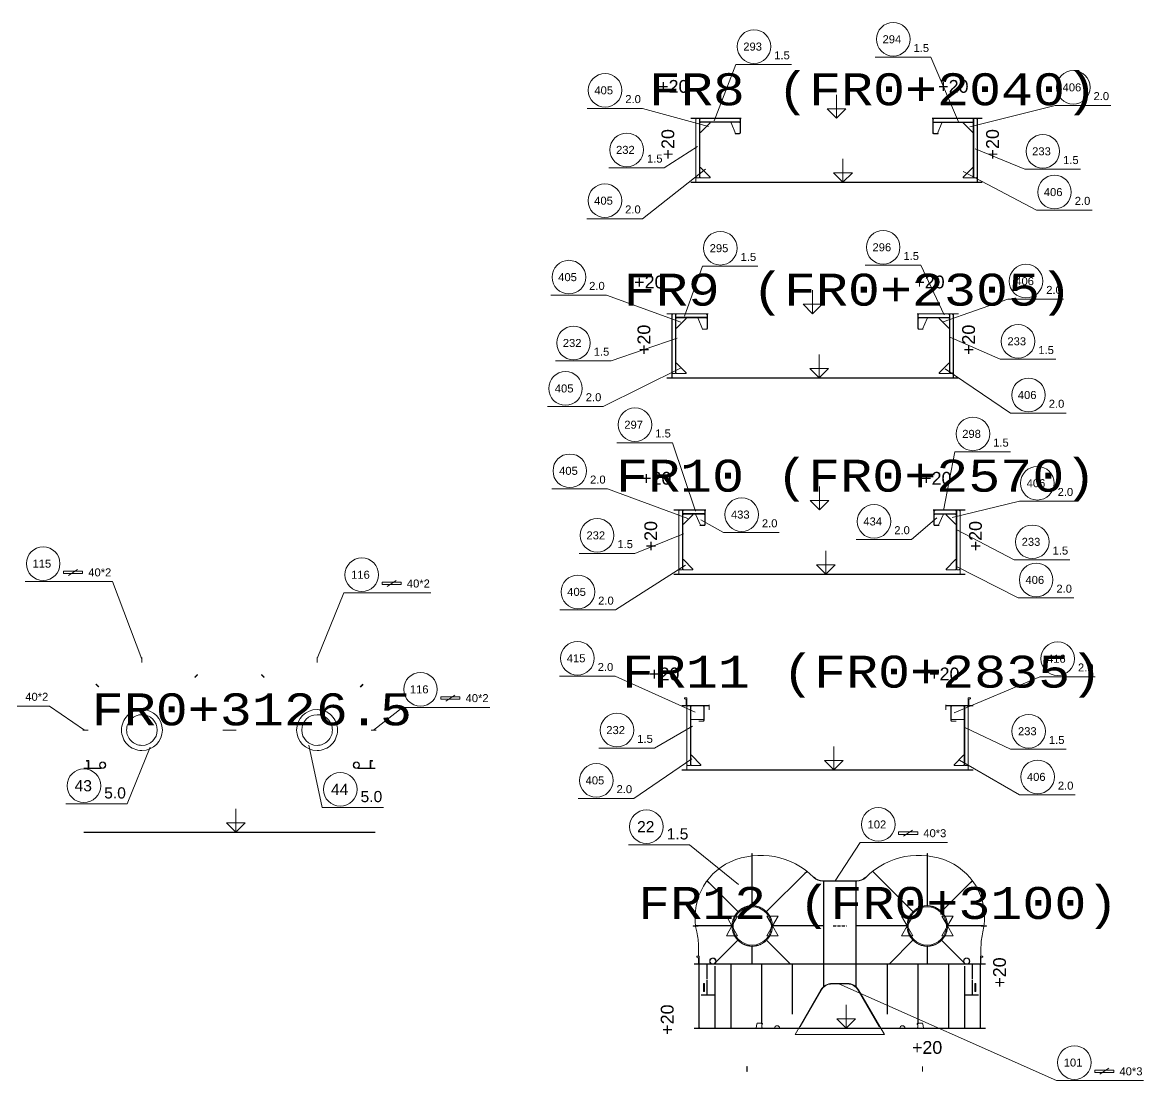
# Model space of a CAD drawing. Header units: inches. Extents: x -13175 to 44880, y -10439 to 22675.
# Drawn here: x 6641 to 15413, y -2527 to 5748 of the extents above; entities that cross this region are included whole.
import ezdxf

# ---------------------------------------------------------------- set-up
doc = ezdxf.new("R2010")
doc.units = ezdxf.units.IN
doc.header["$MEASUREMENT"] = 0
doc.linetypes.add('Dashed_dotted', pattern=[34, 24, -5, 0, -5])
doc.linetypes.add('Short_dashed', pattern=[5, 3.75, -1.25])
doc.layers.get('0').update_dxf_attribs({"linetype": 'CONTINUOUS'})
doc.styles.add('Style_ARIAL', font='ARIAL')
doc.styles.add('Style_Courier_New', font='Courier New')

msp = doc.modelspace()

# ---------------------------------------------------------------- linework, layer by layer
at = {"color": 6, "lineweight": 0}
for p, q in [((13010.79198, 5182.98735), (13010.79198, 5000.01273)), ((13010.79198, 5000.01273), (12937.89464, 5073.39835)), ((13084.1776, 5073.39816), (12937.89464, 5073.39835)), ((13084.1776, 5073.39816), (13010.79198, 5000.01273)), ((13060.79198, 4680.98731), (13060.79198, 4498.01268)), ((13060.79198, 4498.01268), (12987.89464, 4571.3983)), ((13134.1776, 4571.39811), (12987.89464, 4571.3983)), ((13134.1776, 4571.39811), (13060.79198, 4498.01268)), ((12823.44609, 3653.19304), (12823.44609, 3470.21842)), ((12823.44609, 3470.21842), (12750.54876, 3543.60404)), ((12896.83171, 3543.60404), (12750.54876, 3543.60404)), ((12896.83171, 3543.60404), (12823.44609, 3470.21842)), ((12873.44609, 3151.193), (12873.44609, 2968.21837)), ((12873.44609, 2968.21837), (12800.54876, 3041.60399)), ((12946.83171, 3041.60399), (12800.54876, 3041.60399)), ((12946.83171, 3041.60399), (12873.44609, 2968.21837)), ((12877.12651, 2118.02688), (12877.12651, 1935.05225)), ((12877.12651, 1935.05225), (12804.22918, 2008.43787)), ((12950.51213, 2008.43787), (12804.22918, 2008.43787)), ((12950.51213, 2008.43787), (12877.12651, 1935.05225)), ((12927.12651, 1616.02683), (12927.12651, 1433.0522)), ((12927.12651, 1433.0522), (12854.22918, 1506.43782)), ((13000.51213, 1506.43782), (12854.22918, 1506.43782)), ((13000.51213, 1506.43782), (12927.12651, 1433.0522)), ((12989.71349, 85.75339), (12989.71349, -97.22085)), ((12989.71349, -97.22085), (12916.81615, -23.83523)), ((13063.09911, -23.83523), (12916.81615, -23.83523)), ((13063.09911, -23.83523), (12989.71349, -97.22085)), ((8311.5122, -402.94595), (8311.5122, -585.92019)), ((8311.5122, -585.92019), (8238.61486, -512.53457)), ((8384.89782, -512.53457), (8238.61486, -512.53457)), ((8384.89782, -512.53457), (8311.5122, -585.92019)), ((12192.70726, -1318.33978), (12148.6765, -1242.01837)), ((12148.6765, -1242.01837), (12236.73955, -1242.01837)), ((12236.73955, -1242.01837), (12192.70726, -1318.33978)), ((12552.73687, -1242.01837), (12464.67382, -1242.01837)), ((12464.67382, -1242.01837), (12508.7061, -1318.33978)), ((12508.7061, -1318.33978), (12552.73687, -1242.01837)), ((13562.70696, -1318.33978), (13518.6762, -1242.01837)), ((13518.6762, -1242.01837), (13606.73925, -1242.01837)), ((13606.73925, -1242.01837), (13562.70696, -1318.33978)), ((13922.73656, -1242.01837), (13834.67351, -1242.01837)), ((13834.67351, -1242.01837), (13878.7058, -1318.33978)), ((13878.7058, -1318.33978), (13922.73656, -1242.01837)), ((12192.70726, -1318.33978), (12148.6765, -1394.66119)), ((12148.6765, -1394.66119), (12236.73803, -1394.66119)), ((12236.73803, -1394.66119), (12192.70726, -1318.33978)), ((12464.67382, -1394.66119), (12508.7061, -1318.33978)), ((12552.73687, -1394.66119), (12464.67382, -1394.66119)), ((12508.7061, -1318.33978), (12552.73687, -1394.66119)), ((13562.70696, -1318.33978), (13518.6762, -1394.66119)), ((13518.6762, -1394.66119), (13606.73772, -1394.66119)), ((13606.73772, -1394.66119), (13562.70696, -1318.33978)), ((13834.67351, -1394.66119), (13878.7058, -1318.33978)), ((13922.73656, -1394.66119), (13834.67351, -1394.66119)), ((13878.7058, -1318.33978), (13922.73656, -1394.66119)), ((13085.70653, -1935.36554), (13085.70653, -2118.33978)), ((13085.70653, -2118.33978), (13012.80919, -2044.95416)), ((13159.09215, -2044.95416), (13012.80919, -2044.95416)), ((13159.09215, -2044.95416), (13085.70653, -2118.33978))]:
    msp.add_line(p, q, dxfattribs=at)
at = {"color": 3, "lineweight": 0}
for p, q in [((12263.46532, 5000.01273), (11870.79259, 5000.01273)), ((14150.79137, 5000.01273), (13758.11864, 5000.01273)), ((12263.46532, 4998.01268), (11870.79259, 4998.01268)), ((11909.29204, 4498.01268), (11909.29204, 4998.01268)), ((11910.79198, 4998.01268), (11936.29247, 4998.01268)), ((11910.79198, 4533.01272), (11910.79198, 4998.01268)), ((11910.79198, 4498.01268), (11910.79198, 4998.01268)), ((11940.79229, 4998.01268), (12255.71538, 4998.01268)), ((11940.79229, 4972.51258), (11940.79229, 4998.01268)), ((12255.71538, 4998.01268), (12255.71538, 4972.51258)), ((12256.21434, 4883.93969), (12256.21434, 4998.01268)), ((12258.28496, 4883.93969), (12258.28496, 4998.01268)), ((14150.79137, 4998.01268), (13758.11864, 4998.01268)), ((13763.299, 4883.93969), (13763.299, 4998.01268)), ((13765.36962, 4883.93969), (13765.36962, 4998.01268)), ((14080.79168, 4998.01268), (13765.87011, 4998.01268)), ((13765.87011, 4998.01268), (13765.87011, 4972.51258)), ((14080.79168, 4972.51258), (14080.79168, 4998.01268)), ((14110.79198, 4998.01268), (14085.29302, 4998.01268)), ((14110.79198, 4533.01272), (14110.79198, 4998.01268)), ((14110.79198, 4498.01268), (14110.79198, 4998.01268)), ((14112.29192, 4498.01268), (14112.29192, 4998.01268)), ((14150.79137, 4498.01268), (11870.79259, 4498.01268)), ((14150.79137, 4496.01264), (11870.79259, 4496.01264)), ((11936.29247, 4533.01272), (11910.79198, 4533.01272)), ((14085.29302, 4533.01272), (14110.79198, 4533.01272)), ((12005.11266, 3470.21842), (11683.4467, 3470.21842)), ((12005.11266, 3468.21837), (11683.4467, 3468.21837)), ((11721.94616, 2968.21837), (11721.94616, 3468.21837)), ((11723.44609, 3468.21837), (11748.94658, 3468.21837)), ((11723.44609, 3003.2186), (11723.44609, 3468.21837)), ((11723.44609, 2968.21837), (11723.44609, 3468.21837)), ((11753.4464, 3468.21837), (11997.36272, 3468.21837)), ((11753.4464, 3442.71865), (11753.4464, 3468.21837)), ((11997.36272, 3468.21837), (11997.36272, 3442.71865)), ((11997.86168, 3354.14557), (11997.86168, 3468.21837)), ((11999.9323, 3354.14557), (11999.9323, 3468.21837)), ((13963.44548, 3470.21842), (13641.77953, 3470.21842)), ((13963.44548, 3468.21837), (13641.77953, 3468.21837)), ((13646.95989, 3354.14557), (13646.95989, 3468.21837)), ((13649.03051, 3354.14557), (13649.03051, 3468.21837)), ((13893.44731, 3468.21837), (13649.53099, 3468.21837)), ((13649.53099, 3468.21837), (13649.53099, 3442.71865)), ((13893.44731, 3442.71865), (13893.44731, 3468.21837)), ((13923.44609, 3468.21837), (13897.94713, 3468.21837)), ((13923.44609, 3003.2186), (13923.44609, 3468.21837)), ((13923.44609, 2968.21837), (13923.44609, 3468.21837)), ((13924.94603, 2968.21837), (13924.94603, 3468.21837)), ((11748.94658, 3003.2186), (11723.44609, 3003.2186)), ((13897.94713, 3003.2186), (13923.44609, 3003.2186)), ((13963.44548, 2968.21837), (11683.4467, 2968.21837)), ((13963.44548, 2966.21833), (11683.4467, 2966.21833)), ((11987.7863, 1935.05225), (11737.12712, 1935.05225)), ((11987.7863, 1933.0522), (11737.12712, 1933.0522)), ((11775.62657, 1433.0522), (11775.62657, 1933.05182)), ((11777.12651, 1933.05182), (11802.627, 1933.05182)), ((11777.12651, 1468.05205), (11777.12651, 1933.05182)), ((11777.12651, 1433.0522), (11777.12651, 1933.05182)), ((11807.12682, 1933.05182), (11980.03484, 1933.05182)), ((11807.12682, 1907.5521), (11807.12682, 1933.05182)), ((11980.03484, 1933.05182), (11980.03484, 1907.5521)), ((11980.53533, 1818.97902), (11980.53533, 1933.05182)), ((11982.60595, 1818.97902), (11982.60595, 1933.05182)), ((14017.1259, 1935.05225), (13766.46672, 1935.05225)), ((14017.1259, 1933.0522), (13766.46672, 1933.0522)), ((13771.64708, 1818.97902), (13771.64708, 1933.05182)), ((13773.7177, 1818.97902), (13773.7177, 1933.05182)), ((13947.12621, 1933.05182), (13774.21819, 1933.05182)), ((13774.21819, 1933.05182), (13774.21819, 1907.5521)), ((13947.12621, 1907.5521), (13947.12621, 1933.05182)), ((13977.12651, 1933.05182), (13951.62603, 1933.05182)), ((13977.12651, 1468.05205), (13977.12651, 1933.05182)), ((13977.12651, 1433.0522), (13977.12651, 1933.05182)), ((13978.62645, 1433.0522), (13978.62645, 1933.05182)), ((14017.1259, 1433.0522), (11737.12712, 1433.0522)), ((14017.1259, 1431.05216), (11737.12712, 1431.05216)), ((11802.627, 1468.05205), (11777.12651, 1468.05205)), ((13951.62603, 1468.05205), (13977.12651, 1468.05205)), ((8010.4746, 648.04435), (7989.51055, 627.07953)), ((8011.88909, 646.62986), (7990.92504, 625.66581)), ((8511.1353, 646.62986), (8532.09935, 625.66581)), ((8512.54827, 648.04435), (8533.51384, 627.07953)), ((7236.79601, 550.96564), (7215.75872, 572.00217)), ((7238.2105, 552.38013), (7217.17321, 573.41666)), ((9284.81389, 552.38013), (9305.85118, 573.41666)), ((9286.93486, 550.2584), (9307.97216, 571.29493)), ((12012.80004, 405.77903), (11799.7141, 405.77903)), ((12012.80004, 402.77915), (11799.7141, 402.77915)), ((11838.21355, -97.22085), (11838.21355, 402.77915)), ((11839.71349, 402.77915), (11865.21398, 402.77915)), ((11839.71349, -62.221), (11839.71349, 402.77915)), ((11839.71349, -97.22085), (11839.71349, 402.77915)), ((11972.11553, 288.70597), (11972.11553, 402.77915)), ((11974.18615, 288.70597), (11974.18615, 402.77915)), ((14079.71288, 405.77903), (13866.62694, 405.77903)), ((14079.71288, 402.77915), (13866.62694, 402.77915)), ((13905.24236, 288.70597), (13905.24236, 402.77915)), ((13907.31298, 288.70597), (13907.31298, 402.77915)), ((14039.71349, 402.77915), (14014.21453, 402.77915)), ((14039.71349, -62.221), (14039.71349, 402.77915)), ((14039.71349, -97.22085), (14039.71349, 402.77915)), ((14041.21343, -97.22085), (14041.21343, 402.77915)), ((8313.51262, 214.07981), (8209.51177, 214.07981)), ((8313.51262, 212.08014), (8209.51177, 212.08014)), ((7258.51232, -82.92031), (7121.51281, -82.92031)), ((7258.51232, -85.92019), (7121.51281, -85.92019)), ((9264.51207, -82.92031), (9401.51158, -82.92031)), ((9264.51207, -85.92019), (9401.51158, -85.92019)), ((11865.21398, -62.221), (11839.71349, -62.221)), ((14014.21453, -62.221), (14039.71349, -62.221)), ((14079.71288, -97.22085), (11799.7141, -97.22085)), ((14079.71288, -99.22052), (11799.7141, -99.22052)), ((9401.51158, -585.92019), (7121.51281, -585.92019)), ((9401.51158, -587.91986), (7121.51281, -587.91986)), ((11934.20659, -2118.33978), (11934.20659, -1618.33978)), ((11935.70653, -2118.33978), (11935.70653, -1618.33978)), ((14135.70653, -2118.33978), (14135.70653, -1618.33978)), ((14137.20647, -2118.33978), (14137.20647, -1618.33978)), ((14175.70592, -2118.33978), (11895.70714, -2118.33978)), ((14175.70592, -2120.33944), (11895.70714, -2120.33944)), ((14135.70653, -2118.33978), (11935.70653, -2118.33978))]:
    msp.add_line(p, q, dxfattribs=at)
at = {"color": 3, "linetype": 'Short_dashed', "lineweight": 25}
for p, q in [((11939.34728, 4994.95787), (11939.34728, 4536.06734)), ((12252.66057, 4969.45796), (11943.84709, 4969.45796)), ((13768.92491, 4969.45796), (14077.73687, 4969.45796)), ((14082.23821, 4994.95787), (14082.23821, 4536.06734)), ((11752.00139, 3465.16356), (11752.00139, 3006.27341)), ((11994.30791, 3439.66384), (11756.50121, 3439.66384)), ((13652.5858, 3439.66384), (13890.39251, 3439.66384)), ((13894.89232, 3465.16356), (13894.89232, 3006.27341)), ((11805.68181, 1929.9974), (11805.68181, 1471.10686)), ((13948.57122, 1929.9974), (13948.57122, 1471.10686)), ((11976.98003, 1904.49729), (11810.18163, 1904.49729)), ((13777.273, 1904.49729), (13944.0714, 1904.49729)), ((11868.26879, 399.72434), (11868.26879, -59.16619)), ((14011.15972, 399.72434), (14011.15972, -59.16619))]:
    msp.add_line(p, q, dxfattribs=at)
at = {"color": 1, "lineweight": 0}
for p, q in [((7112.66118, 1456.69532), (6962.36669, 1456.69532)), ((6962.36669, 1456.69532), (6962.36669, 1437.90831)), ((6962.36669, 1437.90831), (7112.66118, 1437.90831)), ((7002.28978, 1423.81835), (7072.73961, 1470.78528)), ((7112.66118, 1437.90831), (7112.66118, 1456.69532)), ((9605.27135, 1369.8709), (9454.97686, 1369.8709)), ((9454.97686, 1369.8709), (9454.97686, 1351.0839)), ((9454.97686, 1351.0839), (9605.27135, 1351.0839)), ((9494.89995, 1336.99393), (9565.34978, 1383.96087)), ((9605.27135, 1351.0839), (9605.27135, 1369.8709)), ((10064.60668, 473.42505), (9914.31218, 473.42505)), ((9914.31218, 473.42505), (9914.31218, 454.63843)), ((9914.31218, 454.63843), (10064.60668, 454.63843)), ((9954.23528, 440.54847), (10024.68511, 487.51502)), ((10064.60668, 454.63843), (10064.60668, 473.42505)), ((13645.6812, -583.00271), (13495.38671, -583.00271)), ((13495.38671, -583.00271), (13495.38671, -601.78933)), ((13495.38671, -601.78933), (13645.6812, -601.78933)), ((13535.3098, -615.8793), (13605.75963, -568.91275)), ((13645.6812, -601.78933), (13645.6812, -583.00271)), ((15180.29576, -2445.23187), (15030.00127, -2445.23187)), ((15030.00127, -2445.23187), (15030.00127, -2464.01849)), ((15069.92437, -2478.10845), (15140.37419, -2431.1419)), ((15180.29576, -2464.01849), (15180.29576, -2445.23187)), ((15030.00127, -2464.01849), (15180.29576, -2464.01849))]:
    msp.add_line(p, q, dxfattribs=at)
at = {"color": 3, "lineweight": 25}
for p, q in [((12350.70592, -1163.34024), (12350.70592, -774.93997)), ((13720.70562, -774.93997), (13720.70562, -1163.34024)), ((12774.70494, -894.33999), (12460.30522, -1208.73971)), ((13611.10784, -1208.73971), (13296.70659, -894.33999)), ((12241.10509, -1208.73971), (12001.20488, -968.84027)), ((12910.70653, -1615.3399), (12910.70653, -968.33978)), ((13160.70653, -968.33978), (13160.70653, -1615.3399)), ((14070.20818, -968.84027), (13830.30797, -1208.73971)), ((12195.70562, -1318.33978), (11912.70696, -1318.33978)), ((12909.20659, -1318.33978), (12505.70623, -1318.33978)), ((13565.70684, -1318.33978), (13162.20647, -1318.33978)), ((14158.7061, -1318.33978), (13875.70592, -1318.33978)), ((12241.10509, -1427.93985), (12053.7058, -1615.3399)), ((12350.70592, -1615.3399), (12350.70592, -1473.34008)), ((12647.70452, -1615.3399), (12460.30522, -1427.93985)), ((13611.10784, -1427.93985), (13423.70855, -1615.3399)), ((13720.70714, -1473.34008), (13720.70714, -1615.3399)), ((14017.70726, -1615.3399), (13830.30797, -1427.93985)), ((14175.70592, -1618.33978), (11895.70714, -1618.33978)), ((11935.70653, -2118.33978), (11935.70653, -1618.33978)), ((11999.17089, -1732.33972), (11999.17089, -1618.33978)), ((12060.70653, -2118.33978), (12060.70653, -1633.33993)), ((12185.70653, -2118.33978), (12185.70653, -1618.33978)), ((12425.70592, -2083.33993), (12425.70592, -1618.33978)), ((12665.70684, -2008.33993), (12665.70684, -1618.33978)), ((12910.70653, -1792.34033), (12910.70653, -1618.33978)), ((13160.70653, -1618.33978), (13160.70653, -1792.34033)), ((13405.70623, -1618.33978), (13405.70623, -2008.33993)), ((13645.70562, -1618.33978), (13645.70562, -2083.33993)), ((13885.70653, -1618.33978), (13885.70653, -2118.33978)), ((14010.70653, -1633.33993), (14010.70653, -2118.33978)), ((14072.24065, -1618.33978), (14072.24065, -1732.33972)), ((14135.70653, -2118.33978), (14135.70653, -1618.33978)), ((12059.20659, -1858.33993), (11950.70592, -1858.33993)), ((14120.70562, -1858.33993), (14012.20647, -1858.33993))]:
    msp.add_line(p, q, dxfattribs=at)
at = {"color": 3, "linetype": 'Dashed_dotted', "lineweight": 25}
for p, q in [((12763.70488, -905.34005), (12774.46386, -894.58184)), ((13296.94921, -894.58184), (13307.70665, -905.34005)), ((12001.57415, -969.20953), (12012.40483, -980.04022)), ((14059.00823, -980.04022), (14069.83892, -969.20953)), ((12983.7061, -1318.33978), (13087.70696, -1318.33978)), ((12032.70665, -1618.33978), (11895.70714, -1618.33978)), ((14175.70592, -1618.33978), (14038.70641, -1618.33978))]:
    msp.add_line(p, q, dxfattribs=at)
at = {"color": 2, "lineweight": 25}
for p, q in [((11999.20598, -1858.33993), (11999.20598, -1738.34024)), ((14072.20708, -1738.34024), (14072.20708, -1858.33993))]:
    msp.add_line(p, q, dxfattribs=at)
at = {"color": 2, "lineweight": 0}
for p, q in [((11978.11986, -1767.02905), (11970.2921, -1767.02905)), ((11970.2921, -1767.02905), (11970.2921, -1829.65112)), ((11970.2921, -1829.65112), (11978.11986, -1829.65112)), ((11978.11986, -1829.65112), (11978.11986, -1767.02905)), ((14101.12096, -1767.02905), (14093.2932, -1767.02905)), ((14093.2932, -1767.02905), (14093.2932, -1829.65112)), ((14093.2932, -1829.65112), (14101.12096, -1829.65112)), ((14101.12096, -1829.65112), (14101.12096, -1767.02905))]:
    msp.add_line(p, q, dxfattribs=at)
at = {"color": 1, "lineweight": 0}
for points in [[(13965.97539, 4971.45457), (13748.18669, 5475.80981), (13313.31121, 5475.80981)], [(12054.25054, 4978.69849), (12223.65819, 5418.49666), (12658.53368, 5418.49666)], [(14052.98864, 4931.533), (14721.71727, 5099.59006), (15156.59276, 5099.59006)], [(12008.12169, 4935.51402), (11493.69298, 5076.30477), (11058.81749, 5076.30477)], [(11923.64598, 4777.73814), (11663.22118, 4610.59985), (11228.34569, 4610.59985)], [(14095.95739, 4760.10795), (14483.54436, 4599.40066), (14918.41985, 4599.40066)], [(11985.79808, 4600.22101), (11492.2022, 4213.42482), (11057.32671, 4213.42482)], [(14000.85393, 4583.53686), (14574.84685, 4280.29494), (15009.72234, 4280.29494)], [(11819.91826, 3451.5161), (11960.79961, 3841.64481), (12395.6751, 3841.64481)], [(13853.64476, 3462.35289), (13669.4193, 3848.86947), (13234.54381, 3848.86947)], [(11792.98803, 3403.45855), (11210.61498, 3615.23147), (10775.73949, 3615.23147)], [(13845.01134, 3405.87745), (14351.64128, 3583.98871), (14786.51677, 3583.98871)], [(11762.59709, 3279.68268), (11246.61199, 3100.39954), (10811.7365, 3100.39954)], [(13892.13353, 3288.42826), (14290.05681, 3113.51752), (14724.9323, 3113.51752)], [(11795.28142, 3046.7977), (11184.14403, 2744.61074), (10749.26854, 2744.61074)], [(13860.84386, 3037.7809), (14371.43193, 2693.43238), (14806.30742, 2693.43238)], [(11908.37499, 1926.77054), (11727.75823, 2461.09328), (11292.88274, 2461.09328)], [(13846.23662, 1930.53336), (13936.54424, 2389.59937), (14371.41973, 2389.59937)], [(11847.80675, 1868.22753), (11217.8629, 2100.4972), (10782.98741, 2100.4972)], [(13915.75566, 1876.90558), (14440.69921, 2003.71795), (14875.5747, 2003.71795)], [(11948.91454, 1858.51989), (12127.2379, 1758.36539), (12562.11339, 1758.36539)], [(13795.66136, 1873.17634), (13597.79607, 1704.62432), (13162.92058, 1704.62432)], [(13952.12041, 1778.63593), (14401.47191, 1545.15281), (14836.3474, 1545.15281)], [(11812.83971, 1749.58281), (11431.57903, 1595.53809), (10996.70354, 1595.53809)], [(11830.21032, 1502.2264), (11281.20824, 1153.82171), (10846.33275, 1153.82171)], [(13942.60656, 1495.67504), (14431.32421, 1247.17421), (14866.1997, 1247.17421)], [(7576.51158, 768.01581), (7344.99913, 1374.50309), (6662.95568, 1374.50309)], [(8946.51281, 772.77884), (9155.56584, 1287.67867), (9837.6093, 1287.67867)], [(7576.51158, 742.07969), (7576.51158, 782.07984), (7574.51268, 782.07984), (7574.51268, 742.07969), (7576.51158, 742.07969)], [(8946.51281, 742.07969), (8946.51281, 782.07984), (8948.51171, 782.07984), (8948.51171, 742.07969), (8946.51281, 742.07969)], [(11904.49468, 354.66208), (11277.57054, 634.47471), (10842.69506, 634.47471)], [(13930.47887, 347.57819), (14599.90178, 630.93238), (15034.77727, 630.93238)], [(7126.25829, 212.08014), (6852.27147, 401.75376), (6170.22878, 401.75376)], [(9388.93834, 214.07981), (9614.90117, 391.23359), (10296.94463, 391.23359)], [(12012.80004, 370.77918), (12012.80004, 410.77933), (12014.83098, 410.77933), (12014.83098, 370.77918), (12012.80004, 370.77918)], [(13866.62694, 370.77918), (13866.62694, 410.77933), (13864.596, 410.77933), (13864.596, 370.77918), (13866.62694, 370.77918)], [(7154.51146, 214.07981), (7114.51207, 214.07981), (7114.51207, 212.08014), (7154.51146, 212.08014), (7154.51146, 214.07981)], [(9368.51293, 214.07981), (9408.51232, 214.07981), (9408.51232, 212.08014), (9368.51293, 212.08014), (9368.51293, 214.07981)], [(11884.43242, 245.0933), (11586.88756, 72.68576), (11152.01207, 72.68576)], [(14020.39586, 232.34839), (14372.70757, 63.94629), (14807.58306, 63.94629)], [(8881.38372, 95.09406), (8987.18053, -390.99984), (9465.93877, -390.99984)], [(7640.41539, 80.79734), (7460.27471, -362.40564), (6981.51647, -362.40564)], [(11878.6646, -11.40695), (11424.98723, -320.73159), (10990.11174, -320.73159)], [(13971.76458, -21.71731), (14442.62487, -293.23602), (14877.50035, -293.23602)], [(12243.32372, -994.05923), (11860.89574, -682.78146), (11382.1375, -682.78146)], [(13000.55791, -965.3399), (13195.9757, -665.19418), (13878.01915, -665.19418)], [(12350.70592, -790.3399), (12350.70592, -750.33975), (12348.70702, -750.33975), (12348.70702, -790.3399), (12350.70592, -790.3399)], [(13720.70714, -790.3399), (13720.70714, -750.33975), (13722.70604, -750.33975), (13722.70604, -790.3399), (13720.70714, -790.3399)], [(11928.7058, -1318.33978), (11888.70641, -1318.33978), (11888.70641, -1320.33944), (11928.7058, -1320.33944), (11928.7058, -1318.33978)], [(14142.70726, -1318.33978), (14182.70665, -1318.33978), (14182.70665, -1320.33944), (14142.70726, -1320.33944), (14142.70726, -1318.33978)], [(13029.29479, -1771.33966), (14730.59026, -2527.42334), (15412.63372, -2527.42334)], [(12311.79143, -2456.08392), (12311.79143, -2416.08377), (12309.79253, -2416.08377), (12309.79253, -2456.08392), (12311.79143, -2456.08392)], [(13681.79265, -2456.08392), (13681.79265, -2416.08377), (13683.79155, -2416.08377), (13683.79155, -2456.08392), (13681.79265, -2456.08392)]]:
    msp.add_lwpolyline(points, dxfattribs=at)
at = {"color": 3, "lineweight": 0}
for points in [[(11936.29247, 4998.01268), (11940.84722, 4993.45794), (11940.84722, 4537.56747), (11936.29247, 4533.01272)], [(12255.71538, 4972.51258), (12251.16063, 4967.95783), (11945.34703, 4967.95783), (11940.79229, 4972.51258)], [(13765.87011, 4972.51258), (13770.42485, 4967.95783), (14076.23693, 4967.95783), (14080.79168, 4972.51258)], [(14085.29302, 4998.01268), (14080.73674, 4993.45794), (14080.73674, 4537.56747), (14085.29302, 4533.01272)], [(12252.07311, 4877.93956), (12216.95043, 4877.93956), (12216.95043, 4879.9396), (12252.07311, 4879.9396)], [(13769.51085, 4877.93956), (13804.63506, 4877.93956), (13804.63506, 4879.9396), (13769.51085, 4879.9396)], [(11748.94658, 3468.21837), (11753.50133, 3463.66362), (11753.50133, 3007.77335), (11748.94658, 3003.2186)], [(11997.36272, 3442.71865), (11992.80797, 3438.1639), (11758.00115, 3438.1639), (11753.4464, 3442.71865)], [(13649.53099, 3442.71865), (13654.08574, 3438.1639), (13888.89104, 3438.1639), (13893.44731, 3442.71865)], [(13897.94713, 3468.21837), (13893.39238, 3463.66362), (13893.39238, 3007.77335), (13897.94713, 3003.2186)], [(11993.72045, 3348.14544), (11958.59777, 3348.14544), (11958.59777, 3350.14548), (11993.72045, 3350.14548)], [(13653.17174, 3348.14544), (13688.29595, 3348.14544), (13688.29595, 3350.14548), (13653.17174, 3350.14548)], [(11802.627, 1933.05182), (11807.18175, 1928.49707), (11807.18175, 1472.6068), (11802.627, 1468.05205)], [(13951.62603, 1933.05182), (13947.07128, 1928.49707), (13947.07128, 1472.6068), (13951.62603, 1468.05205)], [(11980.03484, 1907.5521), (11975.48009, 1902.99735), (11811.68157, 1902.99735), (11807.12682, 1907.5521)], [(13774.21819, 1907.5521), (13778.77294, 1902.99735), (13942.57146, 1902.99735), (13947.12621, 1907.5521)], [(11976.39409, 1812.97889), (11941.26989, 1812.97889), (11941.26989, 1814.97893), (11976.39409, 1814.97893)], [(13777.85894, 1812.97889), (13812.98314, 1812.97889), (13812.98314, 1814.97893), (13777.85894, 1814.97893)], [(11865.21398, 402.77915), (11869.76873, 398.2244), (11869.76873, -57.66626), (11865.21398, -62.221)], [(14014.21453, 402.77915), (14009.65978, 398.2244), (14009.65978, -57.66626), (14014.21453, -62.221)], [(11967.97429, 282.70621), (11932.85009, 282.70621), (11932.85009, 284.70588), (11967.97429, 284.70588)], [(13911.45421, 282.70621), (13946.57689, 282.70621), (13946.57689, 284.70588), (13911.45421, 284.70588)]]:
    msp.add_lwpolyline(points, dxfattribs=at)
at = {"color": 2, "lineweight": 0}
for points in [[(11945.79259, 4968.01257), (12020.79259, 4968.01257), (12020.79259, 4963.01265), (11945.79259, 4888.01265), (11940.79229, 4888.01265), (11940.79229, 4963.01265), (11945.79259, 4968.01257)], [(12256.11364, 4963.01265), (12256.11364, 4885.01258), (12251.11333, 4880.01265), (12221.11455, 4880.01265), (12186.11394, 4963.01265), (12186.11394, 4968.01257), (12251.11333, 4968.01257), (12256.11364, 4963.01265)], [(13765.47032, 4963.01265), (13765.47032, 4885.01258), (13770.47063, 4880.01265), (13800.47094, 4880.01265), (13835.47002, 4963.01265), (13835.47002, 4968.01257), (13770.47063, 4968.01257), (13765.47032, 4963.01265)], [(14075.7929, 4968.01257), (14000.7929, 4968.01257), (14000.7929, 4963.01265), (14075.7929, 4888.01265), (14080.79168, 4888.01265), (14080.79168, 4963.01265), (14075.7929, 4968.01257)], [(11945.79259, 4533.01272), (12020.79259, 4533.01272), (12020.79259, 4538.01265), (11945.79259, 4613.01265), (11940.79229, 4613.01265), (11940.79229, 4538.01265), (11945.79259, 4533.01272)], [(14075.7929, 4533.01272), (14000.7929, 4533.01272), (14000.7929, 4538.01265), (14075.7929, 4613.01265), (14080.79168, 4613.01265), (14080.79168, 4538.01265), (14075.7929, 4533.01272)], [(11758.4467, 3438.21845), (11833.4467, 3438.21845), (11833.4467, 3433.21853), (11758.4467, 3358.21853), (11753.4464, 3358.21853), (11753.4464, 3433.21853), (11758.4467, 3438.21845)], [(11997.76097, 3433.21853), (11997.76097, 3355.21865), (11992.76067, 3350.21834), (11962.76189, 3350.21834), (11927.76128, 3433.21853), (11927.76128, 3438.21845), (11992.76067, 3438.21845), (11997.76097, 3433.21853)], [(13649.13274, 3433.21853), (13649.13274, 3355.21865), (13654.13152, 3350.21834), (13684.13182, 3350.21834), (13719.13243, 3433.21853), (13719.13243, 3438.21845), (13654.13152, 3438.21845), (13649.13274, 3433.21853)], [(13888.44701, 3438.21845), (13813.44701, 3438.21845), (13813.44701, 3433.21853), (13888.44701, 3358.21853), (13893.44731, 3358.21853), (13893.44731, 3433.21853), (13888.44701, 3438.21845)], [(11758.4467, 3003.2186), (11833.4467, 3003.2186), (11833.4467, 3008.21853), (11758.4467, 3083.21853), (11753.4464, 3083.21853), (11753.4464, 3008.21853), (11758.4467, 3003.2186)], [(13888.44701, 3003.2186), (13813.44701, 3003.2186), (13813.44701, 3008.21853), (13888.44701, 3083.21853), (13893.44731, 3083.21853), (13893.44731, 3008.21853), (13888.44701, 3003.2186)], [(11812.1256, 1903.0519), (11887.1256, 1903.0519), (11887.1256, 1898.05198), (11812.1256, 1823.05198), (11807.12682, 1823.05198), (11807.12682, 1898.05198), (11812.1256, 1903.0519)], [(11980.43462, 1898.05198), (11980.43462, 1820.0521), (11975.43431, 1815.05217), (11945.43401, 1815.05217), (11910.4334, 1898.05198), (11910.4334, 1903.0519), (11975.43431, 1903.0519), (11980.43462, 1898.05198)], [(13773.81841, 1898.05198), (13773.81841, 1820.0521), (13778.81871, 1815.05217), (13808.81902, 1815.05217), (13843.8181, 1898.05198), (13843.8181, 1903.0519), (13778.81871, 1903.0519), (13773.81841, 1898.05198)], [(13942.1259, 1903.0519), (13867.1259, 1903.0519), (13867.1259, 1898.05198), (13942.1259, 1823.05198), (13947.12621, 1823.05198), (13947.12621, 1898.05198), (13942.1259, 1903.0519)], [(11812.1256, 1468.05205), (11887.1256, 1468.05205), (11887.1256, 1473.05198), (11812.1256, 1548.05198), (11807.12682, 1548.05198), (11807.12682, 1473.05198), (11812.1256, 1468.05205)], [(13942.1259, 1468.05205), (13867.1259, 1468.05205), (13867.1259, 1473.05198), (13942.1259, 1548.05198), (13947.12621, 1548.05198), (13947.12621, 1473.05198), (13942.1259, 1468.05205)], [(11874.7141, 402.77915), (11966.71392, 402.77915), (11971.71422, 397.77884), (11971.71422, 297.77884), (11874.7141, 297.77884), (11869.71379, 297.77884), (11869.71379, 397.77884), (11874.7141, 402.77915)], [(14004.7144, 402.77915), (13912.71459, 402.77915), (13907.71428, 397.77884), (13907.71428, 297.77884), (14004.7144, 297.77884), (14009.71471, 297.77884), (14009.71471, 397.77884), (14004.7144, 402.77915)], [(11874.7141, -62.221), (11949.7141, -62.221), (11949.7141, -57.2207), (11874.7141, 17.7793), (11869.71379, 17.7793), (11869.71379, -57.2207), (11874.7141, -62.221)], [(14004.7144, -62.221), (13929.7144, -62.221), (13929.7144, -57.2207), (14004.7144, 17.7793), (14009.71471, 17.7793), (14009.71471, -57.2207), (14004.7144, -62.221)]]:
    msp.add_lwpolyline(points, dxfattribs=at)
at = {"color": 5, "lineweight": 0}
for points in [[(11839.71349, 405.77903), (11839.71349, 462.27927, 0.4142153561), (11836.21312, 465.77887), (11824.21361, 465.77887, 0.7673574686), (11822.46343, 459.24811), (11832.963, 453.1858, -0.2679376006), (11834.71318, 450.15464), (11834.71318, 405.77903)], [(14039.71349, 405.77903), (14039.71349, 462.27927, -0.4142153561), (14043.21386, 465.77887), (14055.21337, 465.77887, -0.7673574686), (14056.96355, 459.24811), (14046.46398, 453.1858, 0.2679376006), (14044.71379, 450.15464), (14044.71379, 405.77903)]]:
    msp.add_lwpolyline(points, format="xyb", dxfattribs=at)
at = {"color": 3, "lineweight": 0}
for points in [[(7416.5125, 214.07981, -0.4142149389), (7576.51158, 374.07966, -0.4142129719), (7736.5122, 214.07981, -0.4142129719)], [(9106.51189, 214.07981, 0.4142149389), (8946.51281, 374.07966, 0.4142129719), (8786.5122, 214.07981, 0.4142129719)], [(7736.5122, 214.07981, -0.4142129719), (7576.51158, 54.07996, -0.4142149389), (7416.5125, 214.07981, -0.4142149389)], [(8786.5122, 214.07981, 0.4142129719), (8946.51281, 54.07996, 0.4142149389), (9106.51189, 214.07981, 0.4142149389)], [(11930.70623, -1555.34005), (11930.70623, -1482.93939, 0.0595932156), (11916.6071, -1365.04007, -0.3570030034), (12180.00585, -816.54), (12180.40715, -816.34011, -0.310931325), (12832.20616, -938.83996, 0.1998903602), (12903.20684, -968.33978), (13168.20623, -968.33978, 0.1998903602), (13239.2069, -938.83996, -0.3108667731), (13891.00591, -816.34011), (13891.40721, -816.54, -0.3570030034), (14154.80596, -1365.04007, 0.0595932156), (14140.70684, -1482.93939), (14140.70684, -1555.34005)], [(12500.70592, -1318.33978, 1), (12200.70592, -1318.33978, 1), (12500.70592, -1318.33978, 1)], [(13870.70714, -1318.33978, 1), (13570.70714, -1318.33978, 1), (13870.70714, -1318.33978, 1)], [(11935.70653, -2118.33978), (11935.70653, -1558.83966, 0.4142153561), (11932.20616, -1555.34005), (11930.70623, -1555.34005)], [(14140.70684, -1555.34005), (14139.2069, -1555.34005, 0.4142153561), (14135.70653, -1558.83966), (14135.70653, -2118.33978)], [(12686.83873, -2168.33978), (13384.57433, -2168.33978), (13182.50219, -1818.33978, 0.2679486275), (13095.8994, -1768.33978), (12975.51366, -1768.33978, 0.2679486275), (12888.91088, -1818.33978), (12686.83873, -2168.33978)], [(12430.70623, -2118.33978, 0.4141882956), (12425.70592, -2113.33947), (12425.70592, -2088.33947, 0.4142198861), (12430.70623, -2083.33993, 0.4141882956), (12425.70592, -2078.33963), (12391.9077, -2078.33963, 0.3643149137), (12386.98217, -2082.47781), (12380.70623, -2118.33978)], [(13690.70684, -2118.33978), (13684.4309, -2082.47781, 0.3643149137), (13679.50536, -2078.33963), (13645.70714, -2078.33963, 0.4141882956), (13640.70684, -2083.33993, 0.4142198861), (13645.70714, -2088.33947), (13645.70714, -2113.33947, 0.4141882956), (13640.70684, -2118.33978, 0.4141882956)]]:
    msp.add_lwpolyline(points, format="xyb", dxfattribs=at)
at = {"color": 2, "lineweight": 0}
for points in [[(7696.51281, 214.07981, 0.4142119586), (7576.51158, 334.0795, 0.4142145813), (7456.51189, 214.07981, 0.4142145813), (7576.51158, 94.08011, 0.4142119586), (7696.51281, 214.07981, 0.4142119586)], [(8826.51158, 214.07981, -0.4142119586), (8946.51281, 334.0795, -0.4142145813), (9066.5125, 214.07981, -0.4142145813), (8946.51281, 94.08011, -0.4142119586), (8826.51158, 214.07981, -0.4142119586)]]:
    msp.add_lwpolyline(points, format="xyb", dxfattribs=at)
at = {"color": 1, "lineweight": 0}
for points in [[(7161.5122, -82.92031), (7161.5122, -26.42007, 0.4142153561), (7158.01183, -22.92047), (7146.01232, -22.92047, 0.7673574686), (7144.26213, -29.45123), (7154.76171, -35.51355, -0.2679376006), (7156.51189, -38.5447), (7156.51189, -82.92031)], [(9361.5122, -82.92031), (9361.5122, -26.42007, -0.4142153561), (9365.01256, -22.92047), (9377.01207, -22.92047, -0.7673574686), (9378.76226, -29.45123), (9368.26268, -35.51355, 0.2679376006), (9366.5125, -38.5447), (9366.5125, -82.92031)], [(12832.20616, -938.83996), (12834.33477, -936.72509, 0.1998943985), (12903.20378, -965.3399), (13168.20623, -965.3399, 0.1998868436), (13237.0783, -936.72509), (13239.2069, -938.83996)], [(11935.70653, -1615.3399), (11935.70653, -1558.83966, 0.4142153561), (11932.20616, -1555.34005), (11920.20665, -1555.34005, 0.7673574686), (11918.45647, -1561.87081), (11928.95604, -1567.93313, -0.2679376006), (11930.70623, -1570.96429), (11930.70623, -1615.3399)], [(14135.70653, -1615.3399), (14135.70653, -1558.83966, -0.4142153561), (14139.2069, -1555.34005), (14151.20641, -1555.34005, -0.7673574686), (14152.95659, -1561.87081), (14142.45702, -1567.93313, 0.2679376006), (14140.70684, -1570.96429), (14140.70684, -1615.3399)], [(13347.04686, -2103.33963), (13344.44829, -2104.83956), (13179.90361, -1819.83972, 0.2679497004), (13095.8994, -1771.33966), (12975.51366, -1771.33966, 0.2679497004), (12891.50945, -1819.83972), (12726.96477, -2104.83956), (12724.3662, -2103.33963)]]:
    msp.add_lwpolyline(points, format="xyb", dxfattribs=at)
at = {"color": 6, "lineweight": 0}
for points in [[(7286.18566, -43.59613, 0.4142147601), (7251.53752, -43.59613, 0.4142147601), (7251.53752, -78.24426, 0.4142147601), (7286.18566, -78.24426, 0.4142147601), (7286.18566, -43.59613), (7284.77269, -43.59613), (7284.77269, -45.01062, 0.4142021835), (7252.95201, -45.01062, 0.4142220616), (7252.95201, -76.82977, 0.4142021835), (7284.77269, -76.82977, 0.4142220616), (7284.77269, -45.01062, 0.4142220616)], [(9271.48687, -43.59613, 0.4142147601), (9236.83873, -43.59613, 0.4142147601), (9236.83873, -78.24426, 0.4142147601), (9271.48687, -78.24426, 0.4142147601), (9271.48687, -43.59613), (9270.07238, -43.59613), (9270.07238, -45.01062, 0.4142021835), (9238.2517, -45.01062, 0.4142220616), (9238.2517, -76.82977, 0.4142021835), (9270.07238, -76.82977, 0.4142220616), (9270.07238, -45.01062, 0.4142220616)], [(12060.37999, -1576.01571, 0.4142147601), (12025.73186, -1576.01571, 0.4142147601), (12025.73186, -1610.66384, 0.4142147601), (12060.37999, -1610.66384, 0.4142147601), (12060.37999, -1576.01571), (12058.96703, -1576.01571), (12058.96703, -1577.4302, 0.4142021835), (12027.14635, -1577.4302, 0.4142220616), (12027.14635, -1609.24935, 0.4142021835), (12058.96703, -1609.24935, 0.4142220616), (12058.96703, -1577.4302, 0.4142220616)], [(14045.6812, -1576.01571, 0.4142147601), (14011.03307, -1576.01571, 0.4142147601), (14011.03307, -1610.66384, 0.4142147601), (14045.6812, -1610.66384, 0.4142147601), (14045.6812, -1576.01571), (14044.26671, -1576.01571), (14044.26671, -1577.4302, 0.4142021835), (14012.44603, -1577.4302, 0.4142220616), (14012.44603, -1609.24935, 0.4142021835), (14044.26671, -1609.24935, 0.4142220616), (14044.26671, -1577.4302, 0.4142220616)]]:
    msp.add_lwpolyline(points, format="xyb", dxfattribs=at)
at = {"color": 6, "linetype": 'Short_dashed', "lineweight": 0}
for points in [[(12192.70726, -1318.33978, -0.4142150879), (12350.70592, -1160.3396, -0.4142130911), (12508.7061, -1318.33978, -0.4142130911)], [(13562.70696, -1318.33978, -0.4142130911), (13720.70714, -1160.3396, -0.4142150879), (13878.7058, -1318.33978, -0.4142150879)], [(12508.7061, -1318.33978, -0.4142130911), (12350.70592, -1476.33996, -0.4142150879), (12192.70726, -1318.33978, -0.4142150879)], [(13878.7058, -1318.33978, -0.4142150879), (13720.70714, -1476.33996, -0.4142130911), (13562.70696, -1318.33978, -0.4142130911)]]:
    msp.add_lwpolyline(points, format="xyb", dxfattribs=at)
at = {"color": 1, "lineweight": 0}
for centre in [(13454.21086, 5616.71004), (12364.55785, 5559.39689), (14862.61693, 5240.49029), (11199.71715, 5217.205), (11369.24535, 4751.50008), (14624.44402, 4740.30089), (11198.22637, 4354.32505), (14715.74651, 4421.19517), (12101.69927, 3982.54485), (13375.44347, 3989.76951), (10916.63915, 3756.1315), (14492.54094, 3724.88875), (10952.63616, 3241.29958), (14430.95647, 3254.41756), (10890.1682, 2885.51078), (14512.33159, 2834.33242), (11433.7824, 2601.99332), (14077.4439, 2530.49941), (10923.88707, 2241.39724), (14581.59886, 2144.61799), (12268.13756, 1899.26543), (13303.82024, 1845.52436), (11137.6032, 1736.43813), (14542.37157, 1686.05285), (6803.85533, 1515.40313), (9296.4655, 1428.57871), (14572.22386, 1388.07425), (10987.23241, 1294.72175), (10983.59471, 775.37513), (14740.80144, 771.8328), (9755.80083, 532.13401), (11292.91173, 213.58619), (14513.60723, 204.84671), (11131.0114, -179.83117), (14583.52452, -152.3356), (7122.41613, -221.50521), (9128.08019, -250.09942), (11523.03716, -541.88104), (13336.87535, -524.29376), (14871.48992, -2386.52291)]:
    msp.add_circle(centre, 131.50685, dxfattribs=at)
at = {"color": 3, "lineweight": 0}
for centre, radius, start, end in [((11910.79198, 4998.01288), 5.00036, 270.000610352, 359.997192383), ((11940.79229, 4998.01288), 5.00036, 270.000610352, 359.997192383), ((12255.71538, 4998.01288), 5.00036, 180.002792358, 269.999389648), ((13765.87011, 4998.01288), 5.00036, 270.000610352, 359.997192383), ((14080.79168, 4998.01154), 4.99906, 179.987869263, 269.996826172), ((14110.79198, 4998.01288), 5.00036, 180.002792358, 269.999389648), ((12252.09294, 4884.06234), 4.12276, 269.71786499, 358.295684814), ((12252.10363, 4884.12356), 6.18414, 269.71786499, 358.295684814), ((13769.48033, 4884.12356), 6.18414, 181.704315186, 270.28213501), ((13769.49102, 4884.06234), 4.12276, 181.704315186, 270.28213501), ((11910.79198, 4533.01253), 5.0002, 0.00311285, 90.00125885), ((14110.79198, 4533.01253), 5.0002, 89.99874115, 179.996887207), ((11723.44609, 3468.21875), 5.0002, 269.998748779, 359.996887207), ((11753.4464, 3468.21875), 5.0002, 269.998748779, 359.996887207), ((11997.36272, 3468.21875), 5.0002, 180.003112793, 270.001251221), ((13649.53099, 3468.21875), 5.0002, 269.998748779, 359.996887207), ((13893.44731, 3468.21875), 5.0002, 180.003112793, 270.001251221), ((13923.44609, 3468.21723), 4.99889, 179.988189697, 269.998687744), ((11993.74028, 3354.26803), 4.12276, 269.71786499, 358.295684814), ((11993.75096, 3354.32944), 6.18414, 269.71786499, 358.295684814), ((13653.14122, 3354.32944), 6.18414, 181.704315186, 270.28213501), ((13653.1519, 3354.26803), 4.12276, 181.704315186, 270.28213501), ((11723.44609, 3003.21822), 5.0002, 0.00311285, 90.00125885), ((13923.44609, 3003.21975), 4.99889, 90.001304626, 180.011810303), ((11777.12651, 1933.0522), 5.0002, 269.998748779, 359.996887207), ((11807.12682, 1933.05068), 4.99889, 270.001312256, 0.011812992), ((11980.03484, 1933.0522), 5.0002, 180.003112793, 270.001251221), ((13774.21819, 1933.05068), 4.99889, 270.001312256, 0.011812992), ((13947.12621, 1933.0522), 5.0002, 180.003112793, 270.001251221), ((13977.12651, 1933.0522), 5.0002, 180.003112793, 270.001251221), ((11976.41393, 1819.10148), 4.12276, 269.71786499, 358.295684814), ((11976.42461, 1819.16289), 6.18414, 269.71786499, 358.295684814), ((13777.82842, 1819.16289), 6.18414, 181.704315186, 270.28213501), ((13777.8391, 1819.10148), 4.12276, 181.704315186, 270.28213501), ((11777.12651, 1468.05167), 5.0002, 0.00311285, 90.00125885), ((13977.12651, 1468.05167), 5.0002, 89.99874115, 179.996887207), ((11839.71349, 402.77915), 5.00052, 270.002471924, 359.997528076), ((14039.71349, 402.77839), 4.99922, 179.987548828, 269.9949646), ((11967.99413, 288.8288), 4.12276, 269.71786499, 358.295684814), ((11968.00481, 288.88984), 6.18381, 269.714813232, 358.29510498), ((13911.42369, 288.88984), 6.18381, 181.704910278, 270.285186768), ((13911.43438, 288.8288), 4.12276, 181.704315186, 270.28213501), ((11839.71349, -62.221), 5.00052, 0.002472365, 89.997528076), ((14039.71349, -62.22024), 4.99922, 90.0050354, 180.012451172), ((12545.70714, -2118.34054), 20.00046, 0.001314796, 179.998687744), ((13525.70592, -2118.34054), 20.00046, 0.001314796, 179.998687744), ((11935.70653, -2118.33978), 5.00052, 0.002472365, 89.997528076), ((14135.70653, -2118.33978), 5.00052, 90.002471924, 179.997528076)]:
    msp.add_arc(centre, radius, start, end, dxfattribs=at)

# ---------------------------------------------------------------- texts
at = {"color": 1, "lineweight": 0, "style": 'Style_ARIAL'}
for s, height, p in [('294', 62.622309, (13370.71477, 5585.39882)), ('293', 62.622309, (12281.06176, 5528.08566)), ('1.5', 62.622309, (13612.72374, 5516.90574)), ('1.5', 62.622309, (12523.07073, 5459.59258)), ('406', 62.622309, (14779.12084, 5209.17907)), ('405', 62.622309, (11116.22106, 5185.89377)), ('2.0', 62.622309, (11358.23003, 5117.40069)), ('2.0', 62.622309, (15021.12981, 5140.68599)), ('232', 62.622309, (11285.74926, 4720.18885)), ('233', 62.622309, (14540.94793, 4708.98967)), ('1.5', 62.622309, (11527.75823, 4651.69577)), ('1.5', 62.622309, (14782.9569, 4640.49659)), ('405', 62.622309, (11114.73027, 4323.01383)), ('406', 62.622309, (14632.25042, 4389.88395)), ('2.0', 62.622309, (11356.73925, 4254.52056)), ('2.0', 62.622309, (14874.25939, 4321.39087)), ('295', 62.622309, (12018.20317, 3951.23381)), ('296', 62.622309, (13291.94738, 3958.45847)), ('1.5', 62.622309, (13533.95635, 3889.9652)), ('1.5', 62.622309, (12260.21215, 3882.74054)), ('405', 62.622309, (10833.14305, 3724.82047)), ('2.0', 62.622309, (11075.15203, 3656.3272)), ('406', 62.622309, (14409.04485, 3693.57772)), ('2.0', 62.622309, (14651.05382, 3625.08445)), ('232', 62.622309, (10869.14006, 3209.98855)), ('233', 62.622309, (14347.46038, 3223.10653)), ('1.5', 62.622309, (11111.14904, 3141.49527)), ('1.5', 62.622309, (14589.46935, 3154.61326)), ('405', 62.622309, (10806.67211, 2854.19974)), ('2.0', 62.622309, (11048.68108, 2785.70647)), ('406', 62.622309, (14428.8355, 2803.02138)), ('2.0', 62.622309, (14670.84447, 2734.52811)), ('297', 62.622309, (11350.2863, 2570.68229)), ('1.5', 62.622309, (11592.29528, 2502.18902)), ('298', 62.622309, (13993.9478, 2499.18837)), ('1.5', 62.622309, (14235.95678, 2430.6951)), ('405', 62.622309, (10840.39098, 2210.0862)), ('2.0', 62.622309, (11082.39995, 2141.59293)), ('406', 62.622309, (14498.10277, 2113.30695)), ('2.0', 62.622309, (14740.11174, 2044.81368)), ('433', 62.622309, (12184.64147, 1867.9544)), ('2.0', 62.622309, (12426.65044, 1799.46113)), ('434', 62.622309, (13220.32415, 1814.21332)), ('232', 62.622309, (11054.1071, 1705.12709)), ('2.0', 62.622309, (13462.33312, 1745.72005)), ('1.5', 62.622309, (11296.11608, 1636.63382)), ('233', 62.622309, (14458.87548, 1654.74181)), ('1.5', 62.622309, (14700.88445, 1586.24854)), ('115', 62.622309, (6720.35924, 1484.09209)), ('40*2', 62.622309, (7156.49816, 1415.59882)), ('116', 62.622309, (9212.96941, 1397.26767)), ('406', 62.622309, (14488.72777, 1356.76322)), ('40*2', 62.622309, (9649.10833, 1328.7744)), ('405', 62.622309, (10903.73632, 1263.41071)), ('2.0', 62.622309, (14730.73674, 1288.26995)), ('2.0', 62.622309, (11145.74529, 1194.91744)), ('415', 62.622309, (10900.09862, 744.06409)), ('416', 62.622309, (14657.30535, 740.52176)), ('2.0', 62.622309, (11142.10759, 675.57044)), ('2.0', 62.622309, (14899.31432, 672.02811)), ('116', 62.622309, (9672.30474, 500.82297)), ('40*2', 62.622309, (6663.7705, 442.84949)), ('40*2', 62.622309, (10108.44365, 432.32932)), ('232', 62.622309, (11209.41564, 182.27515)), ('1.5', 62.622309, (11451.42461, 113.7815)), ('233', 62.622309, (14430.11113, 173.53568)), ('1.5', 62.622309, (14672.12011, 105.04203)), ('405', 62.622309, (11047.51531, -211.14221)), ('406', 62.622309, (14500.02843, -183.64663)), ('43', 87.5, (7049.50048, -265.25521)), ('5.0', 87.5, (7280.929, -321.3099)), ('44', 87.5, (9055.16454, -293.84942)), ('5.0', 87.5, (9286.59307, -349.90411)), ('2.0', 62.622309, (11289.52428, -279.63586)), ('2.0', 62.622309, (14742.0374, -252.14028)), ('22', 87.5, (11450.12151, -585.63104)), ('102', 62.622309, (13253.37926, -555.60479)), ('1.5', 87.5, (11681.55004, -641.68573)), ('40*3', 62.622309, (13689.51818, -624.09845)), ('101', 62.622309, (14787.99382, -2417.83395)), ('40*3', 62.622309, (15224.13274, -2486.3276))]:
    msp.add_text(s, height=height, dxfattribs=at).set_placement(p)
at = {"color": 7, "lineweight": 0, "style": 'Style_Courier_New'}
for s, p in [('FR8 (FR0+2040)', (11541.9077, 5100.37284)), ('FR9 (FR0+2305)', (11345.45232, 3533.15673)), ('FR10 (FR0+2570)', (11285.25487, 2078.22242)), ('FR11 (FR0+2835)', (11331.06328, 545.69602)), ('FR0+3126.5', (7183.55962, 250.8451)), ('FR12 (FR0+3100)', (11458.24376, -1263.37457))]:
    msp.add_text(s, height=250, dxfattribs=at).set_placement(p)
at = {"color": 3, "lineweight": 0, "style": 'Style_ARIAL'}
for p in [(11615.25518, 5198.01268), (13806.33031, 5198.01268), (11427.90929, 3668.21837), (13618.98442, 3668.21837), (11481.58818, 2133.05182), (13672.66332, 2133.05182), (11544.17668, 602.77915), (13735.25182, 602.77915), (13600.70592, -2318.33978)]:
    msp.add_text('+20', height=100, dxfattribs=at).set_placement(p)
for p in [(11740.79229, 4676.9752), (14280.79168, 4676.9752), (11553.4464, 3147.18108), (14093.44731, 3147.18108), (11607.12682, 1612.01453), (14147.12621, 1612.01453), (14335.70653, -1800.97909), (11735.70653, -2169.20266)]:
    msp.add_text('+20', height=100, rotation=90, dxfattribs=at).set_placement(p)

doc.saveas('drawing.dxf')
